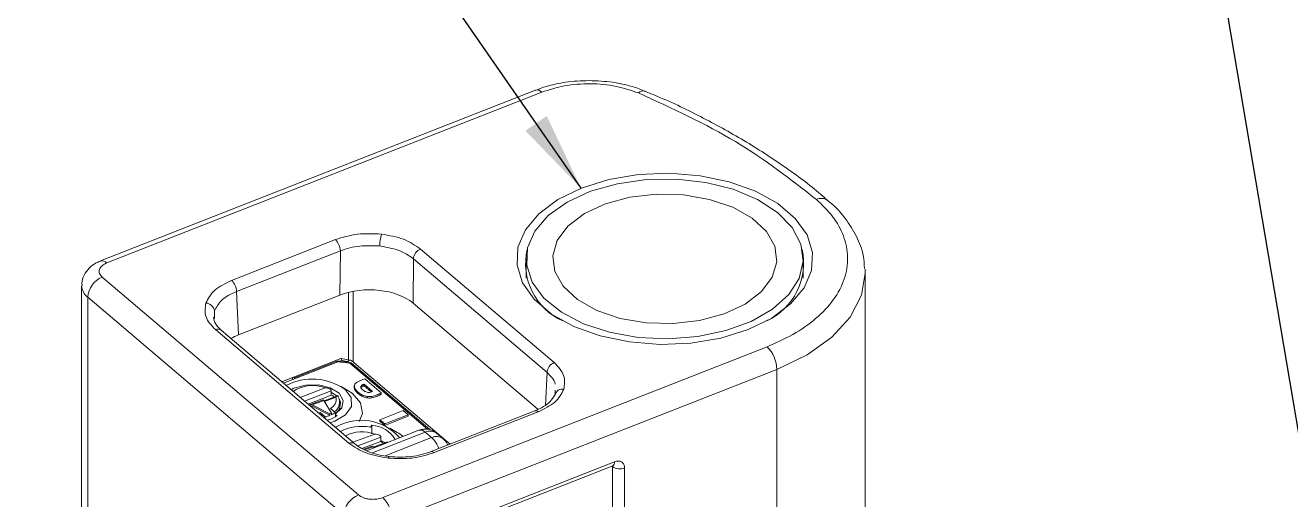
# Model space of a CAD drawing. Header units: millimetres. Extents: x 29 to 2500, y -68 to 1852.
# Drawn here: x 461.2 to 533.4, y 1578 to 1605 of the extents above; entities that cross this region are included whole.
import ezdxf

# ---------------------------------------------------------------- set-up
doc = ezdxf.new("R2010")
doc.units = ezdxf.units.MM
doc.header["$LTSCALE"] = 6
doc.layers.add('12', color=4, linetype='Continuous')
doc.dimstyles.new('SLDDIMSTYLE4', dxfattribs={"dimtxt": 0.18, "dimasz": 4.5, "dimexe": 0, "dimexo": 0.0625, "dimgap": 0, "dimtad": 0, "dimtih": 1, "dimtoh": 1, "dimdec": 0, "dimrnd": 1e-09, "dimzin": 0, "dimdsep": 46, "dimtxsty": 'Standard', "dimsah": 1, "dimcen": 0.09, "dimadec": 0, "dimazin": 0, "dimtfac": 4.5, "dimtdec": 0, "dimtofl": 0, "dimtmove": 0, "dimatfit": 3, "dimfxl": 0, "dimfrac": 2, "dimtolj": 1, "dimtzin": 0, "dimarcsym": 0})

msp = doc.modelspace()

# ---------------------------------------------------------------- linework, layer by layer
at = {"color": 7, "linetype": 'Continuous', "lineweight": 18}
for p, q in [((490.32, 1601.335), (465.508, 1591.6)), ((465.873, 1591.486), (490.685, 1601.221)), ((478.911, 1592.817), (472.99, 1590.494)), ((491.394, 1585.808), (483.772, 1592.282)), ((473.271, 1589.858), (479.192, 1592.181)), ((479.192, 1592.181), (479.171, 1589.658)), ((483.337, 1589.199), (483.358, 1591.722)), ((483.358, 1591.722), (490.981, 1585.248)), ((489.797, 1591.722), (489.797, 1590.627)), ((505.597, 1590.627), (505.597, 1591.722)), ((509.127, 1557.435), (509.127, 1590.913)), ((464.435, 1590.192), (464.435, 1556.714)), ((480.223, 1578.27), (465.608, 1590.684)), ((464.781, 1589.543), (479.396, 1577.129)), ((464.781, 1556.065), (464.781, 1589.543)), ((473.271, 1589.858), (473.38, 1587.385)), ((479.171, 1589.658), (473.38, 1587.385)), ((479.651, 1585.966), (479.651, 1589.811)), ((479.929, 1585.849), (479.929, 1589.872)), ((472.012, 1588.322), (472.01, 1588.755)), ((490.463, 1583.147), (483.337, 1589.199)), ((472.063, 1587.688), (479.685, 1581.214)), ((480.009, 1581.187), (472.386, 1587.661)), ((503.529, 1586.716), (481.612, 1578.117)), ((479.219, 1586.045), (475.846, 1584.722)), ((479.039, 1585.852), (475.945, 1584.638)), ((478.983, 1585.89), (476.585, 1584.949)), ((478.983, 1585.83), (478.983, 1585.89)), ((479.734, 1585.776), (479.039, 1585.852)), ((479.27, 1585.937), (479.135, 1585.883)), ((479.665, 1585.825), (479.135, 1585.883)), ((479.796, 1585.939), (479.223, 1586.046)), ((479.608, 1585.874), (479.27, 1585.937)), ((479.665, 1585.825), (479.608, 1585.874)), ((484.159, 1582.017), (479.734, 1585.776)), ((484.301, 1581.989), (479.817, 1585.798)), ((479.817, 1585.706), (479.817, 1585.798)), ((485.447, 1581.162), (479.856, 1585.911)), ((482.174, 1576.823), (504.091, 1585.422)), ((490.981, 1585.248), (490.897, 1583.389)), ((504.091, 1585.422), (504.091, 1555.009)), ((476.472, 1584.967), (475.847, 1584.722)), ((476.472, 1584.845), (476.472, 1584.967)), ((476.585, 1584.949), (476.585, 1584.889)), ((476.906, 1583.822), (478.335, 1584.371)), ((479.628, 1584.222), (479.204, 1584.467)), ((479.988, 1584.479), (479.988, 1584.377)), ((480.482, 1584.552), (480.482, 1584.47)), ((481.019, 1584.17), (480.545, 1584.573)), ((480.545, 1584.573), (480.545, 1584.491)), ((480.959, 1584.14), (480.545, 1584.491)), ((481.525, 1584.087), (480.595, 1584.877)), ((478.676, 1584.2), (477.151, 1583.614)), ((478.676, 1583.955), (477.349, 1583.445)), ((478.205, 1583.691), (477.487, 1583.415)), ((478.247, 1583.656), (477.587, 1583.403)), ((478.678, 1582.921), (478.247, 1583.656)), ((479.024, 1583.924), (478.262, 1583.631)), ((478.944, 1583.842), (478.287, 1583.59)), ((478.676, 1584.2), (478.676, 1583.955)), ((478.979, 1583.907), (478.676, 1584.116)), ((480.209, 1584.119), (480.209, 1584.037)), ((480.472, 1583.952), (480.472, 1583.87)), ((480.743, 1583.878), (480.743, 1583.797)), ((480.987, 1583.882), (480.987, 1583.801)), ((481.405, 1584.022), (481.405, 1583.941)), ((481.525, 1584.087), (481.525, 1584.006)), ((491.445, 1584.234), (491.446, 1583.955)), ((477.487, 1583.333), (477.483, 1583.332)), ((477.587, 1583.321), (477.524, 1583.297)), ((477.587, 1583.403), (478.595, 1582.889)), ((478.595, 1582.807), (477.587, 1583.321)), ((477.928, 1582.954), (478.043, 1582.974)), ((478.043, 1582.974), (478.327, 1582.727)), ((478.595, 1582.889), (478.595, 1582.807)), ((478.91, 1582.951), (478.626, 1583.197)), ((478.678, 1582.921), (478.678, 1582.839)), ((478.91, 1582.708), (478.91, 1582.951)), ((478.91, 1582.858), (479.016, 1582.767)), ((479.163, 1583.197), (479.163, 1583.549)), ((482.773, 1583.071), (481.449, 1582.552)), ((483.054, 1582.832), (482.773, 1583.071)), ((490.284, 1583.059), (484.363, 1580.736)), ((484.545, 1580.679), (490.467, 1583.002)), ((478.327, 1582.615), (478.327, 1582.727)), ((480.903, 1582.133), (480.992, 1582.238)), ((480.992, 1582.238), (480.992, 1581.749)), ((481.449, 1582.552), (481.73, 1582.313)), ((481.449, 1582.552), (481.449, 1582.47)), ((481.449, 1582.47), (481.73, 1582.232)), ((481.73, 1582.313), (483.054, 1582.832)), ((481.73, 1582.232), (483.054, 1582.751)), ((481.73, 1582.313), (481.73, 1582.232)), ((483.054, 1582.832), (483.054, 1582.751)), ((479.912, 1581.268), (481.166, 1581.731)), ((481.507, 1581.556), (480.182, 1581.067)), ((483.671, 1581.956), (480.691, 1580.787)), ((484.037, 1581.841), (481.028, 1580.661)), ((481.507, 1581.556), (481.507, 1581.311)), ((481.741, 1580.494), (484.397, 1581.536)), ((482.439, 1581.835), (482.014, 1582.08)), ((484.397, 1581.536), (484.037, 1581.841)), ((485.044, 1581.481), (484.684, 1581.787)), ((481.507, 1581.311), (480.422, 1580.911)), ((481.013, 1581.052), (480.514, 1580.868)), ((481.054, 1581.017), (480.574, 1580.841)), ((481.094, 1580.944), (481.054, 1581.017)), ((481.842, 1581.276), (481.068, 1580.991)), ((481.351, 1581.045), (481.091, 1580.949)), ((485.319, 1581.111), (485.287, 1581.174)), ((485.33, 1581.116), (485.307, 1581.135)), ((494.828, 1580.155), (483.58, 1575.742)), ((483.482, 1575.515), (494.73, 1579.928)), ((494.685, 1579.911), (494.713, 1579.887)), ((494.713, 1579.887), (494.713, 1562.975)), ((495.407, 1562.385), (495.407, 1579.811))]:
    msp.add_line(p, q, dxfattribs=at)
at = {"color": 7, "linetype": 'Continuous', "lineweight": 18, "flags": 128}
for points in [[(502.446, 1587.688), (500.89, 1587.206), (499.193, 1586.921), (497.431, 1586.846), (495.681, 1586.985), (494.019, 1587.33), (492.518, 1587.867), (491.243, 1588.573), (490.25, 1589.417), (489.582, 1590.361), (489.269, 1591.365), (489.325, 1592.384), (489.746, 1593.374), (490.515, 1594.292), (491.597, 1595.098), (492.947, 1595.757), (494.504, 1596.238), (496.2, 1596.523), (497.962, 1596.598), (499.712, 1596.459), (501.374, 1596.114), (502.875, 1595.577), (504.15, 1594.871), (505.143, 1594.027), (505.811, 1593.083), (506.124, 1592.08), (506.068, 1591.06), (505.647, 1590.07), (504.878, 1589.152), (503.796, 1588.346), (502.446, 1587.688)], [(494.553, 1587.538), (496.185, 1587.246), (497.887, 1587.163), (499.581, 1587.293), (501.186, 1587.63), (502.628, 1588.159), (503.839, 1588.854), (504.764, 1589.684), (505.357, 1590.608), (505.593, 1591.585), (505.459, 1592.568), (504.963, 1593.512), (504.126, 1594.372), (502.989, 1595.108), (501.605, 1595.685), (500.038, 1596.078), (498.361, 1596.266), (496.653, 1596.243), (494.994, 1596.007), (493.461, 1595.572), (492.127, 1594.956), (491.053, 1594.19), (490.289, 1593.307), (489.872, 1592.351), (489.821, 1591.365), (490.138, 1590.396), (490.808, 1589.489), (491.801, 1588.687), (493.069, 1588.026), (494.553, 1587.538)], [(495.15, 1588.332), (496.629, 1588.079), (498.171, 1588.038), (499.684, 1588.21), (501.082, 1588.587), (502.284, 1589.146), (503.219, 1589.854), (503.832, 1590.671), (504.09, 1591.55), (503.975, 1592.438), (503.496, 1593.284), (502.68, 1594.04), (501.574, 1594.661), (500.243, 1595.112), (498.764, 1595.365), (497.223, 1595.407), (495.709, 1595.234), (494.311, 1594.857), (493.109, 1594.298), (492.175, 1593.59), (491.561, 1592.773), (491.304, 1591.894), (491.418, 1591.006), (491.897, 1590.16), (492.713, 1589.404), (493.819, 1588.783), (495.15, 1588.332)], [(504.091, 1585.422), (505.817, 1586.253), (507.23, 1587.26), (508.277, 1588.407), (508.917, 1589.65), (509.127, 1590.913)], [(509.127, 1590.913), (509.127, 1590.941), (509.121, 1591.135)], [(476.382, 1584.267), (476.537, 1584.346), (477.202, 1584.531), (477.94, 1584.541), (478.62, 1584.375), (479.121, 1584.061), (479.353, 1583.657), (479.275, 1583.233), (478.901, 1582.865)], [(478.601, 1582.382), (478.877, 1582.475), (479.493, 1582.836), (479.823, 1583.306), (479.816, 1583.812), (479.473, 1584.279)], [(478.91, 1582.886), (479.141, 1583.153), (479.201, 1583.537), (479.14, 1583.702)], [(479.628, 1584.222), (479.866, 1584.066), (480.35, 1583.516), (480.45, 1582.902), (480.265, 1582.457)], [(478.431, 1582.527), (478.641, 1582.592), (479.016, 1582.767)], [(482.439, 1581.835), (482.522, 1581.785), (482.773, 1581.603)], [(481.76, 1581.246), (481.686, 1581.284), (481.507, 1581.362)], [(485.312, 1581.109), (485.306, 1581.128), (485.287, 1581.174)], [(481.978, 1580.454), (481.974, 1580.454), (481.958, 1580.442), (481.941, 1580.412), (481.923, 1580.365)], [(494.709, 1579.92), (494.71, 1579.918), (494.713, 1579.887)]]:
    msp.add_lwpolyline(points, dxfattribs=at)
at = {"color": 7, "linetype": 'Continuous', "lineweight": 18}
for centre, radius, start, end in [((490.408, 1600.977), 0.369, 41.37433, 103.85248), ((496.478, 1600.902), 0.394, 76.45502, 136.13761), ((506.623, 1594.533), 0.638, 54.3514, 115.80918), ((484.047, 1592.439), 2.607, 164.59482, 179.64932), ((478.254, 1592.147), 0.938, 2.07364, 45.57953), ((484.025, 1591.662), 0.67, 112.2497, 174.85984), ((493.339, 1591.452), 3.58, 166.96341, 246.01929), ((501.953, 1591.503), 3.668, 295.11069, 11.90661), ((465.596, 1591.241), 0.37, 41.40806, 103.59918), ((465.275, 1590.223), 0.84, 182.14026, 234.00596), ((466.11, 1589.45), 1.332, 112.13559, 175.99328), ((472.333, 1589.824), 0.938, 2.07364, 45.57953), ((471.491, 1588.678), 0.525, 8.40747, 86.91647), ((472.201, 1587.406), 0.315, 52.82288, 116.15017), ((502.219, 1585.378), 1.873, 1.35103, 45.60975), ((491.647, 1585.188), 0.67, 112.2497, 174.85984), ((477.593, 1581.564), 3.303, 55.28644, 116.92041), ((476.506, 1584.819), 0.152, 58.85664, 102.94614), ((477.618, 1582.559), 1.949, 68.42353, 124.72926), ((491.848, 1583.898), 0.406, 77.3177, 171.967), ((478.365, 1583.726), 0.59, 296.23126, 11.30576), ((478.034, 1582.767), 1.351, 53.48092, 61.6111), ((478.529, 1583.543), 0.623, 300.55887, 30.8908), ((477.822, 1585.027), 2.273, 289.88157, 292.1295), ((477.936, 1584.676), 1.981, 292.00994, 299.45277), ((490.328, 1582.879), 0.185, 41.51495, 103.71186), ((477.732, 1585.204), 2.547, 283.51386, 289.80743), ((480.386, 1579.605), 2.918, 41.21055, 120.43724), ((480.422, 1579.481), 2.695, 79.7061, 117.13259), ((480.905, 1580.607), 1.634, 30.05658, 86.95278), ((480.428, 1579.778), 2.087, 69.30338, 117.06764), ((484.037, 1581.025), 1, 49.65612, 111.42298), ((483.765, 1581.613), 0.355, 40.02863, 105.19818), ((484.315, 1581.274), 0.632, 54.27695, 116.12189), ((484.675, 1580.968), 0.632, 54.27695, 116.12189), ((483.28, 1580.338), 1.637, 20.56063, 47.02397), ((484.397, 1580.719), 1, 27.07996, 49.65612), ((479.824, 1580.93), 0.317, 54.21653, 116.05839), ((480.864, 1580.165), 1.315, 52.65752, 60.71572), ((484.407, 1580.556), 0.185, 41.49067, 103.89665), ((494.606, 1580.117), 0.226, 303.34446, 9.71994), ((495.132, 1580.5), 0.743, 235.6519, 291.78225), ((480.725, 1577.036), 1.332, 112.13559, 175.99328), ((480.302, 1576.779), 1.873, 1.35103, 45.60975)]:
    msp.add_arc(centre, radius, start, end, dxfattribs=at)
for centre, major_axis, ratio, start_param, end_param in [((480.857, 1588.224), (3, 0.001), 0.577656, 0.597033, 2.167144), ((475.069, 1585.953), (3.002, -0.001), 0.57692, 2.168334, 2.353904), ((479.135, 1585.475), (0.691, -0.115), 0.577199, 1.666682, 1.886481), ((479.27, 1585.528), (-0.049, 0.517), 0.119575, 5.610118, 6.317408), ((479.608, 1585.466), (0.22, 0.463), 0.49155, 6.093245, 7.052138), ((479.665, 1585.417), (0.691, -0.115), 0.577199, 1.446882, 1.666682), ((479.049, 1585.94), (0.838, -0.085), 0.213453, 0.09238, 0.240636), ((478.247, 1583.493), (-0.041, 0.198), 0.264084, 5.622992, 6.326963), ((477.587, 1583.239), (-0.117, 0.167), 0.610013, 5.427257, 6.660882), ((477.587, 1583.158), (-0.117, 0.167), 0.610013, 5.427257, 6.131227), ((481.054, 1580.854), (-0.038, 0.199), 0.249705, 5.626198, 6.324247)]:
    msp.add_ellipse(centre, major_axis=major_axis, ratio=ratio, start_param=start_param, end_param=end_param, dxfattribs=at)
for points, knots in [([(493.383, 1601.884), (492.929, 1601.866), (492.292, 1601.841), (491.397, 1601.672), (490.814, 1601.528), (490.446, 1601.374), (490.329, 1601.325)], [0, 0, 0, 0, 0.4209541, 0.5911733, 0.8699836, 1, 1, 1, 1]), ([(490.685, 1601.221), (491.103, 1601.356), (491.96, 1601.633), (493.453, 1601.74), (494.94, 1601.608), (495.783, 1601.317), (496.195, 1601.175)], [0, 0, 0, 0, 0.244068, 0.5, 0.755932, 1, 1, 1, 1]), ([(496.566, 1601.268), (496.456, 1601.319), (496.12, 1601.476), (495.497, 1601.642), (494.553, 1601.837), (493.838, 1601.865), (493.383, 1601.884)], [0, 0, 0, 0, 0.120029, 0.367615, 0.597375, 1, 1, 1, 1]), ([(506.984, 1595.043), (506.894, 1595.126), (506.191, 1595.776), (504.659, 1596.9), (502.397, 1598.399), (499.912, 1599.761), (497.962, 1600.72), (496.794, 1601.179), (496.565, 1601.269)], [0, 0, 0, 0, 0.0336276, 0.2620014, 0.4900366, 0.7175801, 0.9444927, 1, 1, 1, 1]), ([(506.346, 1595.107), (506.674, 1594.79), (507.348, 1594.138), (507.953, 1593.016), (508.2, 1591.808), (508.008, 1590.568), (507.384, 1589.377), (506.373, 1588.31), (505.086, 1587.4), (504.038, 1586.94), (503.529, 1586.716)], [0, 0, 0, 0, 0.11658, 0.240089, 0.368691, 0.5, 0.631309, 0.759911, 0.88342, 1, 1, 1, 1]), ([(509.083, 1591.173), (509.071, 1591.419), (509.041, 1592.045), (508.666, 1593.019), (508.009, 1594.038), (507.428, 1594.715), (507.026, 1595.016), (506.988, 1595.044)], [0, 0, 0, 0, 0.171771, 0.436738, 0.704572, 0.97242, 1, 1, 1, 1]), ([(481.533, 1593.131), (481.069, 1593.154), (480.141, 1593.2), (479.321, 1592.945), (478.911, 1592.817)], [0, 0, 0, 0, 0.4999537, 1, 1, 1, 1]), ([(483.772, 1592.282), (483.472, 1592.488), (482.872, 1592.899), (481.98, 1593.054), (481.533, 1593.131)], [0, 0, 0, 0, 0.500046, 1, 1, 1, 1]), ([(479.192, 1592.181), (479.368, 1592.242), (479.715, 1592.362), (480.474, 1592.498), (481.057, 1592.472), (481.44, 1592.455)], [0, 0, 0, 0, 0.26086, 0.514841, 1, 1, 1, 1]), ([(481.44, 1592.455), (481.807, 1592.389), (482.366, 1592.29), (482.986, 1592.002), (483.233, 1591.816), (483.358, 1591.722)], [0, 0, 0, 0, 0.485159, 0.73914, 1, 1, 1, 1]), ([(465.511, 1591.596), (465.465, 1591.579), (465.263, 1591.504), (464.943, 1591.293), (464.619, 1590.919), (464.438, 1590.522), (464.455, 1590.271), (464.461, 1590.191)], [0, 0, 0, 0, 0.07599, 0.335724, 0.601586, 0.872075, 1, 1, 1, 1]), ([(465.608, 1590.684), (465.549, 1590.748), (465.457, 1590.848), (465.429, 1590.999), (465.446, 1591.117), (465.505, 1591.23), (465.628, 1591.366), (465.777, 1591.439), (465.873, 1591.486)], [0, 0, 0, 0, 0.239443, 0.36955, 0.5, 0.630107, 0.760557, 1, 1, 1, 1]), ([(472.99, 1590.494), (472.633, 1590.321), (471.921, 1589.975), (471.653, 1589.459), (471.519, 1589.202)], [0, 0, 0, 0, 0.500046, 1, 1, 1, 1]), ([(472.01, 1588.755), (472.123, 1588.966), (472.294, 1589.288), (472.79, 1589.645), (473.109, 1589.786), (473.271, 1589.858)], [0, 0, 0, 0, 0.485159, 0.73914, 1, 1, 1, 1]), ([(471.519, 1589.202), (471.479, 1588.934), (471.4, 1588.398), (471.842, 1587.925), (472.063, 1587.688)], [0, 0, 0, 0, 0.4999537, 1, 1, 1, 1]), ([(472.387, 1587.66), (472.261, 1587.786), (472.014, 1588.033), (471.976, 1588.276), (471.958, 1588.395)], [0, 0, 0, 0, 0.508647, 1, 1, 1, 1]), ([(491.937, 1584.294), (491.977, 1584.562), (492.057, 1585.098), (491.615, 1585.571), (491.394, 1585.808)], [0, 0, 0, 0, 0.499954, 1, 1, 1, 1]), ([(490.981, 1585.248), (491.081, 1585.147), (491.278, 1584.948), (491.445, 1584.717), (491.444, 1584.593), (491.444, 1584.584)], [0, 0, 0, 0, 0.487715, 0.962571, 1, 1, 1, 1]), ([(478.676, 1584.2), (478.674, 1584.213), (478.67, 1584.24), (478.638, 1584.282), (478.577, 1584.326), (478.472, 1584.363), (478.384, 1584.371), (478.336, 1584.371), (478.335, 1584.371)], [0, 0, 0, 0, 0.113683, 0.226664, 0.395743, 0.662745, 0.993165, 1, 1, 1, 1]), ([(479.994, 1584.514), (479.991, 1584.486), (479.984, 1584.422), (480.038, 1584.282), (480.14, 1584.185), (480.209, 1584.119)], [0, 0, 0, 0, 0.201699, 0.456318, 1, 1, 1, 1]), ([(479.993, 1584.387), (479.992, 1584.374), (479.988, 1584.325), (480.04, 1584.2), (480.141, 1584.103), (480.209, 1584.037)], [0, 0, 0, 0, 0.1040841, 0.3898377, 1, 1, 1, 1]), ([(480.102, 1584.663), (480.073, 1584.637), (480.022, 1584.591), (480.002, 1584.538), (479.994, 1584.514)], [0, 0, 0, 0, 0.567146, 1, 1, 1, 1]), ([(480.337, 1584.791), (480.286, 1584.77), (480.198, 1584.733), (480.13, 1584.684), (480.102, 1584.663)], [0, 0, 0, 0, 0.583102, 1, 1, 1, 1]), ([(480.595, 1584.877), (480.551, 1584.865), (480.462, 1584.839), (480.379, 1584.807), (480.337, 1584.791)], [0, 0, 0, 0, 0.491689, 1, 1, 1, 1]), ([(480.482, 1584.552), (480.457, 1584.54), (480.408, 1584.518), (480.367, 1584.467), (480.358, 1584.403), (480.4, 1584.323), (480.457, 1584.27), (480.49, 1584.239)], [0, 0, 0, 0, 0.155554, 0.303485, 0.464972, 0.697974, 1, 1, 1, 1]), ([(480.482, 1584.47), (480.457, 1584.459), (480.408, 1584.437), (480.368, 1584.39), (480.367, 1584.358), (480.366, 1584.343)], [0, 0, 0, 0, 0.364413, 0.710967, 1, 1, 1, 1]), ([(480.545, 1584.573), (480.533, 1584.569), (480.512, 1584.563), (480.492, 1584.555), (480.482, 1584.552)], [0, 0, 0, 0, 0.531674, 1, 1, 1, 1]), ([(480.545, 1584.491), (480.533, 1584.488), (480.512, 1584.482), (480.492, 1584.474), (480.482, 1584.47)], [0, 0, 0, 0, 0.531674, 1, 1, 1, 1]), ([(478.944, 1583.842), (478.944, 1583.842), (478.963, 1583.868), (478.996, 1583.907), (479.032, 1583.931), (479.052, 1583.923), (479.062, 1583.9), (479.063, 1583.876), (479.064, 1583.863)], [0, 0, 0, 0, 0.006835, 0.337255, 0.604257, 0.773336, 0.886317, 1, 1, 1, 1]), ([(480.209, 1584.119), (480.255, 1584.082), (480.332, 1584.02), (480.432, 1583.971), (480.472, 1583.952)], [0, 0, 0, 0, 0.597644, 1, 1, 1, 1]), ([(480.209, 1584.037), (480.255, 1584), (480.332, 1583.939), (480.432, 1583.89), (480.472, 1583.87)], [0, 0, 0, 0, 0.597644, 1, 1, 1, 1]), ([(480.472, 1583.952), (480.521, 1583.932), (480.605, 1583.899), (480.702, 1583.884), (480.743, 1583.878)], [0, 0, 0, 0, 0.583366, 1, 1, 1, 1]), ([(480.472, 1583.87), (480.521, 1583.851), (480.605, 1583.817), (480.702, 1583.803), (480.743, 1583.797)], [0, 0, 0, 0, 0.583366, 1, 1, 1, 1]), ([(480.49, 1584.239), (480.529, 1584.208), (480.592, 1584.157), (480.688, 1584.129), (480.724, 1584.118)], [0, 0, 0, 0, 0.621509, 1, 1, 1, 1]), ([(480.724, 1584.118), (480.746, 1584.115), (480.788, 1584.108), (480.869, 1584.11), (480.92, 1584.126), (480.951, 1584.136)], [0, 0, 0, 0, 0.282134, 0.551912, 1, 1, 1, 1]), ([(480.743, 1583.878), (480.788, 1583.875), (480.87, 1583.868), (480.951, 1583.878), (480.987, 1583.882)], [0, 0, 0, 0, 0.551628, 1, 1, 1, 1]), ([(480.743, 1583.797), (480.788, 1583.793), (480.87, 1583.787), (480.951, 1583.796), (480.987, 1583.801)], [0, 0, 0, 0, 0.551628, 1, 1, 1, 1]), ([(480.951, 1584.136), (480.967, 1584.143), (480.991, 1584.153), (481.012, 1584.165), (481.019, 1584.17)], [0, 0, 0, 0, 0.635602, 1, 1, 1, 1]), ([(480.987, 1583.882), (481.085, 1583.906), (481.235, 1583.943), (481.361, 1584.002), (481.405, 1584.022)], [0, 0, 0, 0, 0.655225, 1, 1, 1, 1]), ([(480.987, 1583.801), (481.085, 1583.825), (481.235, 1583.861), (481.361, 1583.92), (481.405, 1583.941)], [0, 0, 0, 0, 0.655225, 1, 1, 1, 1]), ([(481.405, 1584.022), (481.429, 1584.034), (481.471, 1584.055), (481.509, 1584.078), (481.525, 1584.087)], [0, 0, 0, 0, 0.58283, 1, 1, 1, 1]), ([(481.405, 1583.941), (481.429, 1583.953), (481.471, 1583.973), (481.509, 1583.996), (481.525, 1584.006)], [0, 0, 0, 0, 0.58283, 1, 1, 1, 1]), ([(491.471, 1584.065), (491.384, 1583.896), (491.247, 1583.629), (490.793, 1583.288), (490.459, 1583.138), (490.285, 1583.059)], [0, 0, 0, 0, 0.448757, 0.711172, 1, 1, 1, 1]), ([(490.467, 1583.002), (490.823, 1583.175), (491.536, 1583.522), (491.804, 1584.037), (491.937, 1584.294)], [0, 0, 0, 0, 0.500046, 1, 1, 1, 1]), ([(478.043, 1582.974), (478.056, 1582.96), (478.083, 1582.934), (478.117, 1582.874), (478.142, 1582.815), (478.148, 1582.779), (478.151, 1582.764)], [0, 0, 0, 0, 0.275628, 0.551458, 0.821775, 1, 1, 1, 1]), ([(481.507, 1581.556), (481.505, 1581.57), (481.501, 1581.597), (481.47, 1581.639), (481.408, 1581.684), (481.303, 1581.721), (481.216, 1581.73), (481.167, 1581.731), (481.166, 1581.731)], [0, 0, 0, 0, 0.113683, 0.226664, 0.395743, 0.662745, 0.993165, 1, 1, 1, 1]), ([(479.685, 1581.214), (479.985, 1581.008), (480.585, 1580.597), (481.477, 1580.442), (481.923, 1580.365)], [0, 0, 0, 0, 0.500046, 1, 1, 1, 1]), ([(481.978, 1580.454), (481.777, 1580.483), (481.376, 1580.54), (480.838, 1580.706), (480.365, 1580.919), (480.127, 1581.097), (480.009, 1581.186)], [0, 0, 0, 0, 0.2530014, 0.5039061, 0.7528583, 1, 1, 1, 1]), ([(481.772, 1581.21), (481.787, 1581.228), (481.817, 1581.264), (481.85, 1581.283), (481.872, 1581.277), (481.878, 1581.259), (481.88, 1581.253)], [0, 0, 0, 0, 0.326876, 0.664106, 0.877657, 1, 1, 1, 1]), ([(484.363, 1580.736), (484.186, 1580.675), (483.83, 1580.552), (483.229, 1580.449), (482.603, 1580.406), (482.186, 1580.438), (481.978, 1580.454)], [0, 0, 0, 0, 0.249086, 0.498763, 0.749059, 1, 1, 1, 1]), ([(481.923, 1580.365), (482.387, 1580.342), (483.315, 1580.296), (484.135, 1580.551), (484.545, 1580.679)], [0, 0, 0, 0, 0.4999537, 1, 1, 1, 1]), ([(495.407, 1579.811), (495.4, 1579.879), (495.388, 1579.986), (495.316, 1580.091), (495.241, 1580.152), (495.149, 1580.19), (495.014, 1580.208), (494.901, 1580.176), (494.828, 1580.155)], [0, 0, 0, 0, 0.239443, 0.369477, 0.5, 0.630034, 0.760557, 1, 1, 1, 1]), ([(494.729, 1579.928), (494.737, 1579.931), (494.755, 1579.937), (494.764, 1579.937), (494.761, 1579.937), (494.761, 1579.937)], [0, 0, 0, 0, 0.432446, 0.946052, 1, 1, 1, 1]), ([(481.612, 1578.117), (481.501, 1578.083), (481.329, 1578.03), (481.066, 1578.013), (480.862, 1578.024), (480.665, 1578.058), (480.431, 1578.128), (480.305, 1578.214), (480.223, 1578.27)], [0, 0, 0, 0, 0.239443, 0.36955, 0.5, 0.630107, 0.760557, 1, 1, 1, 1])]:
    msp.add_open_spline(points, degree=3, knots=knots, dxfattribs=at)
msp.add_open_spline([(496.195, 1601.175), (498.12, 1600.294), (501.97, 1598.531), (504.887, 1596.249), (506.346, 1595.107)], degree=3, dxfattribs=at)

# ---------------------------------------------------------------- leaders
at = {"layer": '12'}
for points in [[(492.92, 1595.746), (461.222, 1641.496)], [(537.775, 1558.769), (524.388, 1637.587)]]:
    msp.add_leader(points, dimstyle='SLDDIMSTYLE4', dxfattribs=at)

doc.saveas('drawing.dxf')
